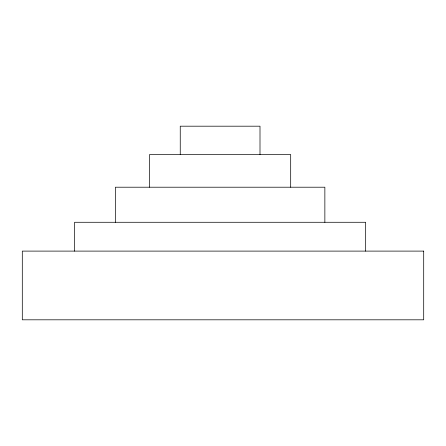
<?xml version="1.0" encoding="UTF-8"?>
<svg xmlns="http://www.w3.org/2000/svg" width="446" height="446" viewBox="0 0 446 446"><rect width="100%" height="100%" fill="white"/><g stroke="black" fill="none" stroke-linecap="round" stroke-linejoin="round"><path stroke-width="0.67" d="M365.67 251.104L365.67 222.281L74.577 222.281L74.577 251.104M324.861 222.281L324.861 187.209L115.391 187.209L115.391 222.281M290.686 187.209L290.686 154.539L149.561 154.539L149.561 187.209M260.001 154.539L260.001 126.19L180.251 126.19L180.251 154.539M423.7 251.104L22.3 251.104L22.3 319.81L423.7 319.81L423.7 251.104"/></g></svg>
